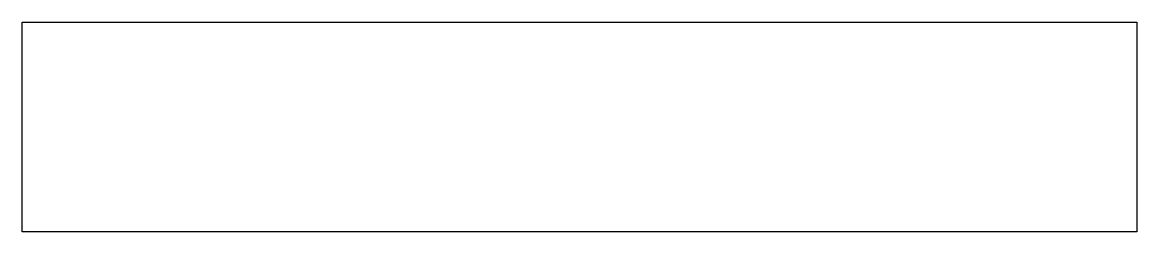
# Model space of a CAD drawing. Header units: metres. Extents: x -18.5 to 13.8, y -1.1 to 46.5.
# Drawn here: x -18.55 to 13.75, y -1.1 to 4.98 of the extents above.
import ezdxf

# ---------------------------------------------------------------- set-up
doc = ezdxf.new("R2010")
doc.units = ezdxf.units.M

msp = doc.modelspace()

# ---------------------------------------------------------------- linework, layer by layer
for p, q in [((-18.55, 3.841), (-18.55, 4.984)), ((-18.55, 4.984), (-12.602, 4.984)), ((-12.602, 4.984), (-9.89, 4.984)), ((-9.89, 4.984), (-5.182, 4.984)), ((-5.182, 4.984), (9.19, 4.984)), ((9.19, 4.984), (11.903, 4.984)), ((11.903, 4.984), (13.75, 4.984)), ((13.75, 4.984), (13.75, 3.321)), ((-18.55, 3.804), (-18.55, 3.841)), ((-18.55, 3.776), (-18.55, 3.804)), ((-18.55, 0.15), (-18.55, 3.776)), ((13.75, 3.321), (13.75, -1.1)), ((-18.55, 0.015), (-18.55, 0.15)), ((-18.55, -0.086), (-18.55, 0.015)), ((-18.55, -0.148), (-18.55, -0.086)), ((-18.55, -0.732), (-18.55, -0.148)), ((-18.55, -0.768), (-18.55, -0.732)), ((-18.55, -1.1), (-18.55, -0.768)), ((-18.081, -1.1), (-18.55, -1.1)), ((-17.03, -1.1), (-18.081, -1.1)), ((-12.712, -1.1), (-17.03, -1.1)), ((-12.541, -1.1), (-12.712, -1.1)), ((-12.298, -1.1), (-12.541, -1.1)), ((-11.994, -1.1), (-12.298, -1.1)), ((-12.298, -1.1), (-12.298, -1.1)), ((-11.649, -1.1), (-11.994, -1.1)), ((-11.293, -1.1), (-11.649, -1.1)), ((-10.958, -1.1), (-11.293, -1.1)), ((-10.679, -1.1), (-10.958, -1.1)), ((-10.482, -1.1), (-10.679, -1.1)), ((-10.38, -1.1), (-10.482, -1.1)), ((-4.113, -1.1), (-10.38, -1.1)), ((9.995, -1.1), (-4.113, -1.1)), ((10.136, -1.1), (9.995, -1.1)), ((10.359, -1.1), (10.136, -1.1)), ((10.647, -1.1), (10.359, -1.1)), ((10.973, -1.1), (10.647, -1.1)), ((11.304, -1.1), (10.973, -1.1)), ((11.609, -1.1), (11.304, -1.1)), ((11.865, -1.1), (11.609, -1.1)), ((12.054, -1.1), (11.865, -1.1)), ((13.75, -1.1), (12.054, -1.1))]:
    msp.add_line(p, q)

doc.saveas('drawing.dxf')
